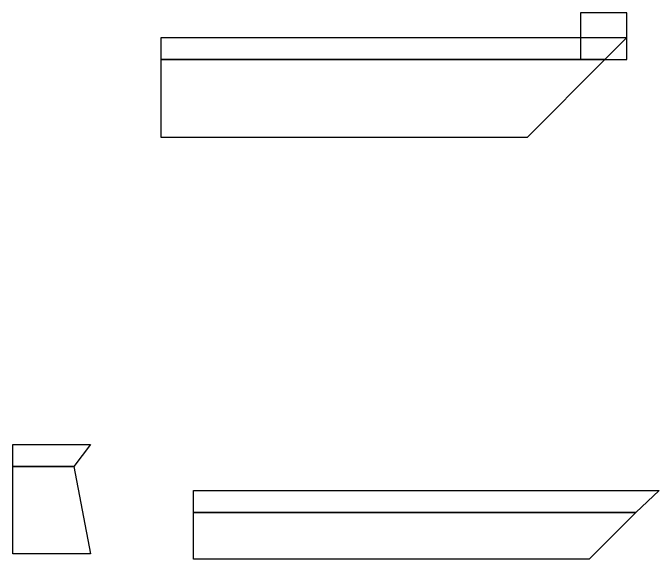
# Model space of a CAD drawing. Header units: millimetres. Extents: x -1379 to 1385823, y -4884429 to 548763.
# Drawn here: x 403107 to 407269, y -2323355 to -2319837 of the extents above; entities that cross this region are included whole.
import ezdxf

# ---------------------------------------------------------------- set-up
doc = ezdxf.new("R2010")
doc.units = ezdxf.units.MM
doc.set_wipeout_variables(frame=1)
for name, color, linetype in [('010 - ASPG_FLASHING_MAIN_COLOR_2', 7, 'Continuous'), ('010 - ASPG_FLASHING_MAIN_COLOR_4', 7, 'Continuous'), ('010 - ASPG_FLASHING_WIPEOUT_', 7, 'Continuous'), ('010 - ASPG_FLASING_WIPEOUT_', 7, 'Continuous')]:
    doc.layers.add(name, color=color, linetype=linetype)

# ---------------------------------------------------------------- blocks, each defined once
blk = doc.blocks.new('*U2345')
at = {"color": 7}
blk.add_wipeout([(0, -1), (393.1, -1), (500, -562.9), (0, -562.9)], dxfattribs=at).dxf.layer = '010 - ASPG_FLASHING_WIPEOUT_'
at = {"layer": '010 - ASPG_FLASHING_MAIN_COLOR_2', "color": 7}
blk.add_lwpolyline([(0, -1), (393.1, -1), (500, -562.9), (0, -562.9)], close=True, dxfattribs=at)
at = {"color": 7}
blk.add_wipeout([(0, 141), (500, 141), (393.1, -1), (0, -1)], dxfattribs=at).dxf.layer = '010 - ASPG_FLASING_WIPEOUT_'
at = {"layer": '010 - ASPG_FLASHING_MAIN_COLOR_4', "color": 7}
blk.add_lwpolyline([(0, 141), (500, 141), (393.1, -1), (0, -1)], close=True, dxfattribs=at)
blk = doc.blocks.new('*U2344')
at = {"color": 7}
blk.add_wipeout([(0, -1), (2850, -1), (2550, -301), (0, -301)], dxfattribs=at).dxf.layer = '010 - ASPG_FLASHING_WIPEOUT_'
at = {"layer": '010 - ASPG_FLASHING_MAIN_COLOR_2', "color": 7}
blk.add_lwpolyline([(0, -1), (2850, -1), (2550, -301), (0, -301)], close=True, dxfattribs=at)
at = {"color": 7}
blk.add_wipeout([(0, 141), (3000, 141), (2850, -1), (0, -1)], dxfattribs=at).dxf.layer = '010 - ASPG_FLASING_WIPEOUT_'
at = {"layer": '010 - ASPG_FLASHING_MAIN_COLOR_4', "color": 7}
blk.add_lwpolyline([(0, 141), (3000, 141), (2850, -1), (0, -1)], close=True, dxfattribs=at)
blk = doc.blocks.new('*U2346')
at = {"color": 7}
blk.add_wipeout([(0, -1), (2858, -1), (2357, -502), (0, -502)], dxfattribs=at).dxf.layer = '010 - ASPG_FLASHING_WIPEOUT_'
at = {"layer": '010 - ASPG_FLASHING_MAIN_COLOR_2', "color": 7}
blk.add_lwpolyline([(0, -1), (2858, -1), (2357, -502), (0, -502)], close=True, dxfattribs=at)
at = {"color": 7}
blk.add_wipeout([(0, 141), (3000, 141), (2858, -1), (0, -1)], dxfattribs=at).dxf.layer = '010 - ASPG_FLASING_WIPEOUT_'
at = {"layer": '010 - ASPG_FLASHING_MAIN_COLOR_4', "color": 7}
blk.add_lwpolyline([(0, 141), (3000, 141), (2858, -1), (0, -1)], close=True, dxfattribs=at)

msp = doc.modelspace()

# ---------------------------------------------------------------- block references
at = {"color": 7}
for name, p in [('*U2346', (404062.7, -2320136.8)), ('*U2345', (403107.3, -2322758.9)), ('*U2344', (404269.5, -2323054.3))]:
    msp.add_blockref(name, p, dxfattribs=at)

# ---------------------------------------------------------------- next in the draw order: linework, layer by layer
msp.add_lwpolyline([(406762.3, -2320137.8), (407062.7, -2320137.8), (407062.7, -2319837.4), (406762.3, -2319837.4)], close=True, dxfattribs=at)

doc.saveas('drawing.dxf')
